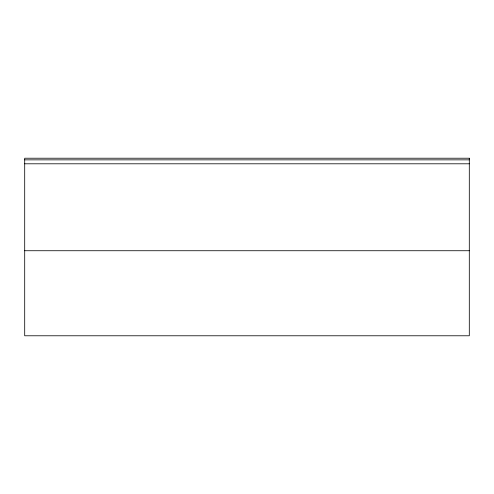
<?xml version="1.0" encoding="UTF-8"?>
<svg xmlns="http://www.w3.org/2000/svg" width="494" height="494" viewBox="0 0 494 494"><rect width="100%" height="100%" fill="white"/><g stroke="black" fill="none" stroke-linecap="round" stroke-linejoin="round"><path stroke-width="0.74" d="M24.7 159.858L469.3 159.858M24.7 163.798L469.3 163.798M24.7 250.73L469.3 250.73M469.3 158.222L24.7 158.222L24.7 335.778L469.3 335.778L469.3 158.222"/></g></svg>
